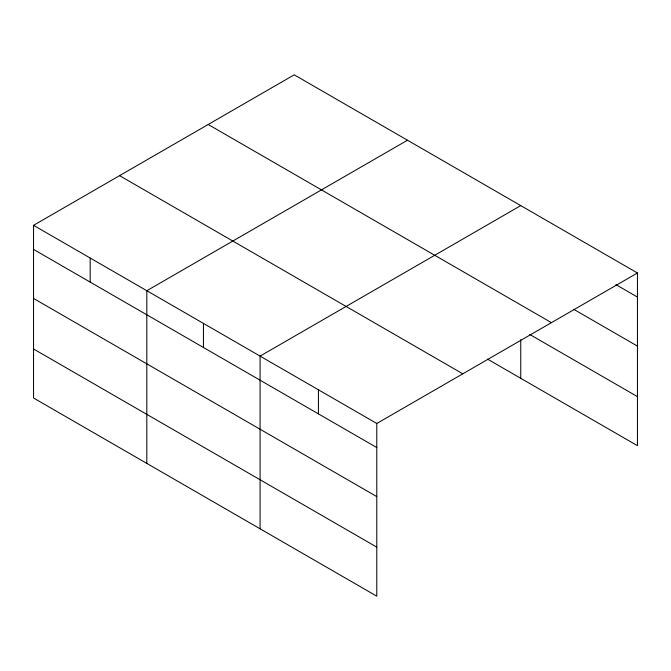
<?xml version="1.0" encoding="UTF-8"?>
<svg xmlns="http://www.w3.org/2000/svg" width="671" height="671" viewBox="0 0 671 671"><rect width="100%" height="100%" fill="white"/><g stroke="black" fill="none" stroke-linecap="round" stroke-linejoin="round"><path stroke-width="1.01" d="M33.55 225.322L376.783 423.485L376.783 596.175L33.55 398.012L33.55 225.322L294.217 74.825L637.45 272.988L637.45 445.678L487.49 359.102M407.482 140.222L146.815 290.719L146.815 463.401M520.755 205.611L260.08 356.108L260.08 528.798M376.783 423.485L637.45 272.988M615.903 284.63L637.45 297.068M573.713 309.314L637.45 346.11M208.195 124.487L551.428 322.65M529.729 334.443L637.45 396.636M119.572 175.659L462.805 373.822M33.55 249.402L376.783 447.565M33.55 298.444L376.783 496.607M33.55 348.97L376.783 547.133M520.755 339.694L520.755 378.301M318.431 389.801L318.431 413.881M203.447 323.414L203.447 347.494M90.182 258.016L90.182 282.097"/></g></svg>
